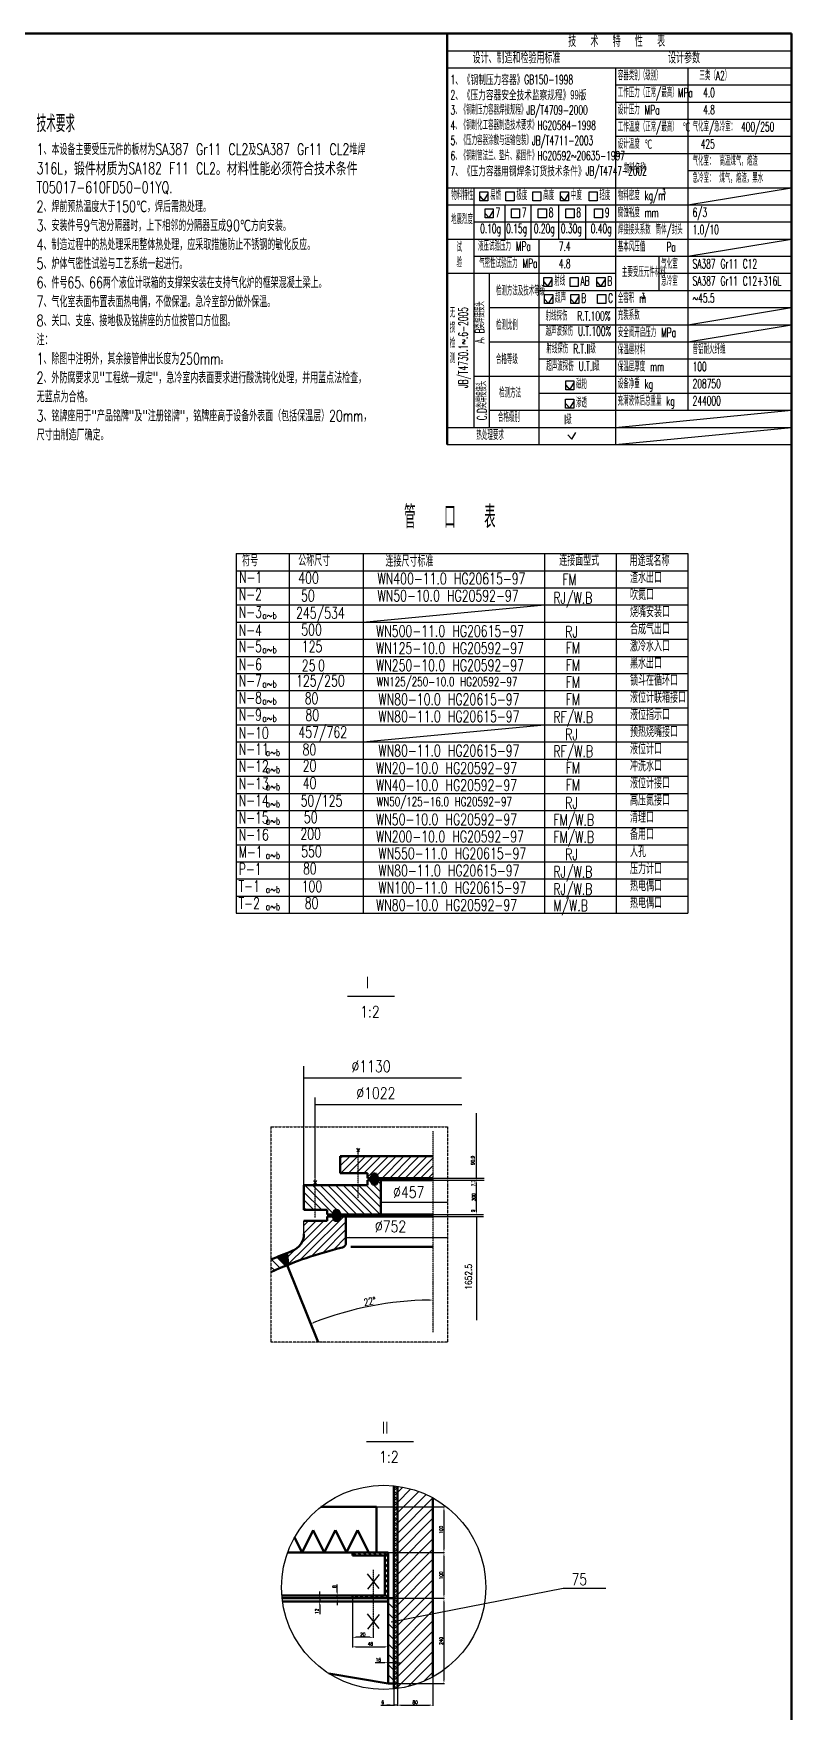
# Model space of a CAD drawing. Header units: millimetres. Extents: x -5045 to 12730, y -27160 to 3914.
# Drawn here: x 6091 to 12730, y -10783 to 3914 of the extents above; entities that cross this region are included whole.
import ezdxf

# ---------------------------------------------------------------- set-up
doc = ezdxf.new("R2010")
doc.units = ezdxf.units.MM
doc.linetypes.add('ACAD_ISO05W100', pattern=[33, 24, -3, 0, -3, 0, -3])
doc.linetypes.add('ACAD_ISO10W100', pattern=[18, 12, -3, 0, -3])
for name, color, linetype in [('中心线', 1, 'ACAD_ISO10W100'), ('点划线', 4, 'ACAD_ISO05W100'), ('细实线', 3, 'Continuous')]:
    doc.layers.add(name, color=color, linetype=linetype)
doc.layers.add('轮廓线', color=6, linetype='Continuous', lineweight=50)
doc.styles.add('100', font='txt.shx', dxfattribs={"width": 0.8, "height": 100, "bigfont": 'gbcbig.shx'})
doc.styles.add('30', font='txt.shx', dxfattribs={"width": 0.8, "height": 30, "bigfont": 'gbcbig.shx'})
doc.styles.get("Standard").update_dxf_attribs({"font": 'txt.shx', "width": 0.8, "height": 60, "bigfont": 'gbcbig.shx'})
doc.styles.add('样式 100', font='txt.shx', dxfattribs={"width": 0.7, "height": 100, "bigfont": 'gbcbig.shx'})
doc.styles.add('样式 60', font='txt.shx', dxfattribs={"width": 0.8, "height": 60, "bigfont": 'gbcbig.shx'})
doc.styles.add('样式 80', font='txt.shx', dxfattribs={"width": 0.6, "height": 80, "bigfont": 'gbcbig.shx'})
doc.dimstyles.new('ISO-25', dxfattribs={"dimtxt": 2.5, "dimasz": 30, "dimexe": 5, "dimexo": 2, "dimgap": 10, "dimtad": 1, "dimdsep": 46, "dimtxsty": 'Standard', "dimcen": 2.5, "dimadec": 0, "dimazin": 0, "dimtfac": 1, "dimtmove": 0, "dimatfit": 3, "dimfxl": 0, "dimarcsym": 0})
doc.dimstyles.new('副本 (2)ISO-25', dxfattribs={"dimtxt": 2.5, "dimasz": 30, "dimexe": 5, "dimexo": 2, "dimgap": 10, "dimtad": 1, "dimdsep": 46, "dimtxsty": '30', "dimcen": 2.5, "dimadec": 0, "dimazin": 0, "dimtfac": 1, "dimtmove": 0, "dimatfit": 3, "dimfxl": 0, "dimarcsym": 0})
pattern_1 = [(45, (9589.6553, -6129.218), (-4.49013, 4.49013), [])]
pattern_2 = [(45, (3688.965, -24497.61), (-33.67596, 33.67596), [])]

# ---------------------------------------------------------------- blocks, each defined once
blk = doc.blocks.new('*D97')
at = {"layer": 'Defpoints', "color": 0}
for p in [(9591, -5700), (8311, -6875), (9226, -7203), (9591, -7462), (8583, -7547)]:
    blk.add_point(p, dxfattribs=at)
at = {"layer": '细实线', "color": 0, "lineweight": -2}
blk.add_arc((9591, -10041), 2861, 90.6007, 111.3993, dxfattribs=at)
at = {"layer": '细实线', "color": 0}
for points in [[(9561, -7175), (9561, -7185), (9591, -7180)], [(8549, -7382), (8545, -7372), (8519, -7388)]]:
    blk.add_solid(points, dxfattribs=at)
at = {"layer": '细实线', "color": 0, "insert": (9037, -7191), "char_height": 60, "attachment_point": 5, "rotation": 11}
blk.add_mtext('22°', dxfattribs=at)
blk = doc.blocks.new('*D98')
at = {"layer": 'Defpoints', "color": 0}
for p in [(9972, -6129), (9972, -6129), (9972, -6429)]:
    blk.add_point(p, dxfattribs=at)
at = {"layer": '细实线', "color": 0, "lineweight": -2}
for p, q in [((9970, -6129), (9967, -6129)), ((9972, -6399), (9972, -6159)), ((9974, -6429), (9977, -6429))]:
    blk.add_line(p, q, dxfattribs=at)
at = {"layer": '细实线', "color": 0}
for points in [[(9967, -6159), (9977, -6159), (9972, -6129)], [(9967, -6399), (9977, -6399), (9972, -6429)]]:
    blk.add_solid(points, dxfattribs=at)
at = {"layer": '细实线', "color": 0, "insert": (9947, -6279), "char_height": 30, "attachment_point": 5, "rotation": 90, "style": '30'}
blk.add_mtext('300', dxfattribs=at)
blk = doc.blocks.new('*D100')
at = {"layer": 'Defpoints', "color": 0}
for p in [(9094, -8992), (9094, -9392), (9686, -9392)]:
    blk.add_point(p, dxfattribs=at)
at = {"layer": '细实线', "color": 0, "lineweight": -2}
for p, q in [((9096, -8992), (9691, -8992)), ((9686, -9022), (9686, -9362)), ((9096, -9392), (9691, -9392))]:
    blk.add_line(p, q, dxfattribs=at)
at = {"layer": '细实线', "color": 0}
for points in [[(9681, -9022), (9691, -9022), (9686, -8992)], [(9681, -9362), (9691, -9362), (9686, -9392)]]:
    blk.add_solid(points, dxfattribs=at)
at = {"layer": '细实线', "color": 0, "insert": (9661, -9192), "char_height": 30, "attachment_point": 5, "rotation": 90, "style": '30'}
blk.add_mtext('100', dxfattribs=at)
blk = doc.blocks.new('*D101')
at = {"layer": 'Defpoints', "color": 0}
for p in [(9197, -10356), (9197, -10356), (9246, -10356)]:
    blk.add_point(p, dxfattribs=at)
at = {"layer": '细实线', "color": 0, "lineweight": -2}
for p, q in [((9167, -10356), (9085, -10356)), ((9197, -10354), (9197, -10351)), ((9246, -10356), (9197, -10356)), ((9246, -10354), (9246, -10351)), ((9276, -10356), (9306, -10356))]:
    blk.add_line(p, q, dxfattribs=at)
at = {"layer": '细实线', "color": 0}
for points in [[(9167, -10351), (9167, -10361), (9197, -10356)], [(9276, -10351), (9276, -10361), (9246, -10356)]]:
    blk.add_solid(points, dxfattribs=at)
at = {"layer": '细实线', "color": 0, "insert": (9111, -10331), "char_height": 30, "attachment_point": 5, "style": '30'}
blk.add_mtext('16', dxfattribs=at)
blk = doc.blocks.new('*D102')
at = {"layer": 'Defpoints', "color": 0}
for p in [(9197, -9392), (9197, -9792), (9686, -9792)]:
    blk.add_point(p, dxfattribs=at)
at = {"layer": '细实线', "color": 0, "lineweight": -2}
for p, q in [((9199, -9392), (9691, -9392)), ((9686, -9422), (9686, -9762)), ((9199, -9792), (9691, -9792))]:
    blk.add_line(p, q, dxfattribs=at)
at = {"layer": '细实线', "color": 0}
for points in [[(9681, -9422), (9691, -9422), (9686, -9392)], [(9681, -9762), (9691, -9762), (9686, -9792)]]:
    blk.add_solid(points, dxfattribs=at)
at = {"layer": '细实线', "color": 0, "insert": (9661, -9592), "char_height": 30, "attachment_point": 5, "rotation": 90, "style": '30'}
blk.add_mtext('100', dxfattribs=at)
blk = doc.blocks.new('*D103')
at = {"layer": 'Defpoints', "color": 0}
for p in [(9197, -9792), (9246, -10538), (9686, -10538)]:
    blk.add_point(p, dxfattribs=at)
at = {"layer": '细实线', "color": 0, "lineweight": -2}
for p, q in [((9199, -9792), (9691, -9792)), ((9686, -9822), (9686, -10508)), ((9248, -10538), (9691, -10538))]:
    blk.add_line(p, q, dxfattribs=at)
at = {"layer": '细实线', "color": 0}
for points in [[(9681, -9822), (9691, -9822), (9686, -9792)], [(9681, -10508), (9691, -10508), (9686, -10538)]]:
    blk.add_solid(points, dxfattribs=at)
at = {"layer": '细实线', "color": 0, "insert": (9661, -10165), "char_height": 30, "attachment_point": 5, "rotation": 90, "style": '30'}
blk.add_mtext('240', dxfattribs=at)
blk = doc.blocks.new('*D104')
at = {"layer": 'Defpoints', "color": 0}
for p in [(8885, -9792), (9197, -9792), (9197, -10217)]:
    blk.add_point(p, dxfattribs=at)
at = {"layer": '细实线', "color": 0, "lineweight": -2}
for p, q in [((8885, -9794), (8885, -10222)), ((9197, -9794), (9197, -10222)), ((8915, -10217), (9167, -10217))]:
    blk.add_line(p, q, dxfattribs=at)
at = {"layer": '细实线', "color": 0}
for points in [[(8915, -10212), (8915, -10222), (8885, -10217)], [(9167, -10212), (9167, -10222), (9197, -10217)]]:
    blk.add_solid(points, dxfattribs=at)
at = {"layer": '细实线', "color": 0, "insert": (9041, -10192), "char_height": 30, "attachment_point": 5, "style": '30'}
blk.add_mtext('48', dxfattribs=at)
blk = doc.blocks.new('*D105')
at = {"layer": 'Defpoints', "color": 0}
for p in [(8885, -10058), (8885, -10134), (9067, -10058)]:
    blk.add_point(p, dxfattribs=at)
at = {"layer": '细实线', "color": 0, "lineweight": -2}
for p, q in [((8885, -10060), (8885, -10139)), ((9037, -10134), (8915, -10134)), ((9067, -10060), (9067, -10139))]:
    blk.add_line(p, q, dxfattribs=at)
at = {"layer": '细实线', "color": 0}
for points in [[(8915, -10129), (8915, -10139), (8885, -10134)], [(9037, -10129), (9037, -10139), (9067, -10134)]]:
    blk.add_solid(points, dxfattribs=at)
at = {"layer": '细实线', "color": 0, "insert": (8976, -10109), "char_height": 30, "attachment_point": 5, "style": '30'}
blk.add_mtext('20', dxfattribs=at)
blk = doc.blocks.new('*D106')
at = {"layer": 'Defpoints', "color": 0}
for p in [(8734, -9768), (8734, -9792), (8751, -9768)]:
    blk.add_point(p, dxfattribs=at)
at = {"layer": '细实线', "color": 0, "lineweight": -2}
for p, q in [((8751, -9738), (8751, -9672)), ((8736, -9768), (8756, -9768)), ((8736, -9792), (8756, -9792)), ((8751, -9792), (8751, -9768)), ((8751, -9822), (8751, -9852))]:
    blk.add_line(p, q, dxfattribs=at)
at = {"layer": '细实线', "color": 0}
for points in [[(8746, -9738), (8756, -9738), (8751, -9768)], [(8746, -9822), (8756, -9822), (8751, -9792)]]:
    blk.add_solid(points, dxfattribs=at)
at = {"layer": '细实线', "color": 0, "insert": (8726, -9690), "char_height": 30, "attachment_point": 5, "rotation": 90, "style": '30'}
blk.add_mtext('8', dxfattribs=at)
blk = doc.blocks.new('*D107')
at = {"layer": 'Defpoints', "color": 0}
for p in [(8598, -9792), (8598, -9820), (8598, -9820)]:
    blk.add_point(p, dxfattribs=at)
at = {"layer": '细实线', "color": 0, "lineweight": -2}
for p, q in [((8596, -9792), (8593, -9792)), ((8596, -9820), (8593, -9820)), ((8598, -9762), (8598, -9732)), ((8598, -9792), (8598, -9820)), ((8598, -9850), (8598, -9932))]:
    blk.add_line(p, q, dxfattribs=at)
at = {"layer": '细实线', "color": 0}
for points in [[(8593, -9762), (8603, -9762), (8598, -9792)], [(8593, -9850), (8603, -9850), (8598, -9820)]]:
    blk.add_solid(points, dxfattribs=at)
at = {"layer": '细实线', "color": 0, "insert": (8573, -9906), "char_height": 30, "attachment_point": 5, "rotation": 90, "style": '30'}
blk.add_mtext('12', dxfattribs=at)
blk = doc.blocks.new('*D108')
at = {"layer": 'Defpoints', "color": 0}
for p in [(9278, -10423), (9590, -10423), (9590, -10728)]:
    blk.add_point(p, dxfattribs=at)
at = {"layer": '细实线', "color": 0, "lineweight": -2}
for p, q in [((9278, -10425), (9278, -10733)), ((9590, -10425), (9590, -10733)), ((9308, -10728), (9560, -10728))]:
    blk.add_line(p, q, dxfattribs=at)
at = {"layer": '细实线', "color": 0}
for points in [[(9308, -10723), (9308, -10733), (9278, -10728)], [(9560, -10723), (9560, -10733), (9590, -10728)]]:
    blk.add_solid(points, dxfattribs=at)
at = {"layer": '细实线', "color": 0, "insert": (9434, -10703), "char_height": 30, "attachment_point": 5, "style": '30'}
blk.add_mtext('80', dxfattribs=at)
blk = doc.blocks.new('*D109')
at = {"layer": 'Defpoints', "color": 0}
for p in [(9278, -10423), (9246, -10587), (9246, -10728)]:
    blk.add_point(p, dxfattribs=at)
at = {"layer": '细实线', "color": 0, "lineweight": -2}
for p, q in [((9278, -10425), (9278, -10733)), ((9132, -10728), (9246, -10728)), ((9216, -10728), (9186, -10728)), ((9246, -10589), (9246, -10733)), ((9278, -10728), (9246, -10728)), ((9278, -10728), (9246, -10728)), ((9308, -10728), (9338, -10728))]:
    blk.add_line(p, q, dxfattribs=at)
at = {"layer": '细实线', "color": 0}
for points in [[(9216, -10723), (9216, -10733), (9246, -10728)], [(9308, -10723), (9308, -10733), (9278, -10728)]]:
    blk.add_solid(points, dxfattribs=at)
at = {"layer": '细实线', "color": 0, "insert": (9150, -10703), "char_height": 30, "attachment_point": 5, "style": '30'}
blk.add_mtext('6', dxfattribs=at)

msp = doc.modelspace()

# ---------------------------------------------------------------- hatches: boundary and pattern name
at = {"layer": '细实线'}
h = msp.add_hatch(dxfattribs=at)
h.set_pattern_fill('ANSI31', scale=15, style=0)
h.set_pattern_definition(pattern_2)
h.paths.add_polyline_path([(9590.793, -6111.218), (9590.793, -5919.291), (9589.655, -5919.291), (8935.655, -5919.291), (8935.655, -6069.291), (9016.596, -6069.291), (9016.596, -6111.218), (9043.356, -6111.218), (9060.528, -6073.083), (9077.239, -6073.083), (9093.95, -6073.083), (9111.123, -6111.218)])
h.paths.add_polyline_path([(8935.655, -5919.291), (8777.993, -5919.291), (8777.993, -6069.291), (8935.655, -6069.291)])
h = msp.add_hatch(dxfattribs=at)
h.set_pattern_fill('ANSI31', scale=15, angle=90, style=0)
h.set_pattern_definition([(135, (3688.965, -24497.61), (-33.67596, -33.67596), [])])
h.paths.add_polyline_path([(8779.273, -6429.218), (9132.655, -6429.218), (9132.655, -6129.218), (9111.123, -6129.218), (9093.95, -6167.353), (9077.239, -6167.353), (9060.528, -6167.353), (9043.356, -6129.218), (9016.596, -6129.218), (9016.596, -6174.337), (8559.227, -6174.337), (8559.227, -6389.372), (8663.877, -6389.372), (8663.877, -6429.218), (8711.507, -6429.218), (8728.679, -6391.083), (8745.39, -6391.083), (8762.101, -6391.083)])
h.paths.add_polyline_path([(8559.227, -6174.337), (8459.655, -6174.337), (8459.655, -6389.372), (8559.227, -6389.372)])
h.paths.add_polyline_path([(8301.76, -6878.618), (8236.308, -6797.447, 0.005060826), (8170.986, -6825.505), (8170.986, -6935.135, -0.010439566)])
h = msp.add_hatch(dxfattribs=at)
h.set_pattern_fill('ANSI31', scale=2, style=0)
h.set_pattern_definition(pattern_1)
h.paths.add_polyline_path([(9093.95, -6073.083), (9077.239, -6073.083), (9077.239, -6111.218), (9111.123, -6111.218)])
h.paths.add_polyline_path([(9077.239, -6073.083), (9060.528, -6073.083), (9043.356, -6111.218), (9077.239, -6111.218)])
h.paths.add_polyline_path([(9077.239, -6111.218), (9043.356, -6111.218), (9043.356, -6129.218), (9077.239, -6129.218)])
h.paths.add_polyline_path([(9111.123, -6111.218), (9077.239, -6111.218), (9077.239, -6129.218), (9111.123, -6129.218)])
h.paths.add_polyline_path([(9111.123, -6129.218), (9077.239, -6129.218), (9077.239, -6167.353), (9093.95, -6167.353)])
h.paths.add_polyline_path([(9077.239, -6129.218), (9043.356, -6129.218), (9060.528, -6167.353), (9077.239, -6167.353)])
h = msp.add_hatch(dxfattribs=at)
h.set_pattern_fill('ANSI31', scale=15, style=0)
h.set_pattern_definition(pattern_2)
h.paths.add_polyline_path([(8827.655, -6447.218), (8779.273, -6447.218), (8762.101, -6485.353), (8745.39, -6485.353), (8728.679, -6485.353), (8711.507, -6447.218), (8663.877, -6447.218), (8663.877, -6486.056), (8459.655, -6486.056), (8459.655, -6533.859), (8796.949, -6719.58, 0.347091273), (8827.655, -6680.674)])
h.paths.add_polyline_path([(8459.655, -6533.859), (8459.655, -6600.27), (8671.627, -6752.04, -0.009486303), (8796.949, -6719.58)])
h.paths.add_polyline_path([(8459.655, -6600.27, -0.108391446), (8444.964, -6667.243), (8518.834, -6798.606, -0.011705228), (8671.627, -6752.04)])
h = msp.add_hatch(dxfattribs=at)
h.set_pattern_fill('ANSI31', scale=2, style=0)
h.set_pattern_definition(pattern_1)
h.paths.add_polyline_path([(8745.39, -6391.083), (8728.679, -6391.083), (8711.507, -6429.218), (8745.39, -6429.218)])
h.paths.add_polyline_path([(8762.101, -6391.083), (8745.39, -6391.083), (8745.39, -6429.218), (8779.273, -6429.218)])
h.paths.add_polyline_path([(8779.273, -6429.218), (8745.39, -6429.218), (8745.39, -6447.218), (8779.273, -6447.218)])
h.paths.add_polyline_path([(8779.273, -6447.218), (8745.39, -6447.218), (8745.39, -6485.353), (8762.101, -6485.353)])
h.paths.add_polyline_path([(8745.39, -6447.218), (8711.507, -6447.218), (8728.679, -6485.353), (8745.39, -6485.353)])
h.paths.add_polyline_path([(8745.39, -6429.218), (8711.507, -6429.218), (8711.507, -6447.218), (8745.39, -6447.218)])
h = msp.add_hatch(dxfattribs=at)
h.set_pattern_fill('ANSI31', scale=15, style=0)
h.set_pattern_definition(pattern_2)
h.paths.add_polyline_path([(8397.985, -6726.49, -0.075859558), (8355.864, -6750.072), (8387.884, -6844.867, -0.003526307), (8433.045, -6828.234)])
h.paths.add_polyline_path([(8355.864, -6750.072, 0.001871381), (8331.286, -6759.4), (8349.906, -6859.419, -0.002980007), (8387.884, -6844.867)])
h.paths.add_polyline_path([(8444.964, -6667.243, -0.119841711), (8397.985, -6726.49), (8433.045, -6828.234, -0.006650442), (8518.834, -6798.606)])
h.paths.add_polyline_path([(8331.286, -6759.4, 0.001371924), (8313.312, -6766.354), (8321.228, -6870.753, -0.002259413), (8349.906, -6859.419)])
msp.add_hatch(color=7, dxfattribs=at).paths.add_polyline_path([(8301.76, -6878.618, -0.001538463), (8321.228, -6870.753), (8313.312, -6766.354, 0.005911681), (8236.308, -6797.447)])
h = msp.add_hatch(dxfattribs=at)
h.set_pattern_fill('ANSI37', scale=10, style=0)
h.set_pattern_definition([(45, (3679.06, -22186.364), (-22.45064, 22.45064), []), (135, (3679.06, -22186.364), (-22.45064, -22.45064), [])])
h.paths.add_polyline_path([(9278.281, -8810.28, 0.009109619), (9245.913, -8806.499), (9245.913, -10586.679, 0.009109619), (9278.281, -10582.898)])
h = msp.add_hatch(dxfattribs=at)
h.set_pattern_fill('ANSI31', scale=20, style=0)
h.set_pattern_definition([(45, (3679.06, -22186.364), (-44.90128, 44.90128), [])])
h.paths.add_polyline_path([(9589.913, -8913.218, 0.092522238), (9278.281, -8810.28), (9278.281, -10582.898, 0.092522238), (9589.913, -10479.96)])
h = msp.add_hatch(dxfattribs=at)
h.set_pattern_fill('ANSI31', scale=20, angle=90, style=0)
h.set_pattern_definition([(135, (3679.06, -22186.364), (-44.90128, -44.90128), [])])
h.paths.add_polyline_path([(9245.913, -10537.53), (9245.913, -9792.114), (9196.653, -9792.114), (9196.653, -10537.53)])
at = {"layer": '轮廓线'}
h = msp.add_hatch(dxfattribs=at)
h.set_pattern_fill('ANSI31', scale=10, angle=90, style=0)
h.set_pattern_definition([(135, (3679.06, -22186.364), (-22.45064, -22.45064), [])])
h.paths.add_polyline_path([(9196.653, -9392.114), (8884.833, -9392.114), (8884.833, -9416.114), (9168.47, -9416.114), (9168.47, -9768.114), (9066.948, -9768.114), (9066.948, -9792.114), (9196.653, -9792.114)])
h.paths.add_polyline_path([(9066.948, -9768.114), (8884.833, -9768.114), (8884.833, -9792.114), (9066.948, -9792.114)], flags=17)

# ---------------------------------------------------------------- linework, layer by layer
at = {"layer": '中心线', "color": 7}
for p, q in [((9590.793, -7461.781), (9590.793, -5699.63)), ((8935.655, -6284.065), (8935.655, -5852.394)), ((8559.227, -6456.525), (8559.227, -6112.121)), ((9077.239, -6175.598), (9077.239, -6063.182)), ((8745.39, -6493.598), (8745.39, -6381.182)), ((9066.948, -9543.675), (9066.948, -10057.507))]:
    msp.add_line(p, q, dxfattribs=at)
at = {"layer": '点划线', "color": 7}
for p, q in [((8170.986, -5661.527), (9716.127, -5661.527)), ((8170.986, -5661.527), (8170.986, -7547.357)), ((9716.127, -5661.527), (9716.127, -7547.357)), ((9716.127, -7547.357), (8170.986, -7547.357))]:
    msp.add_line(p, q, dxfattribs=at)
at = {"layer": '细实线', "color": 7}
for p, q in [((12730.023, 3913.693), (12730.023, 313.693)), ((9713.958, 3763.693), (12730.023, 3763.693)), ((9713.958, 3613.693), (12730.023, 3613.693)), ((11188.728, 3613.693), (11188.728, 313.693)), ((11823.459, 3613.693), (11823.459, 613.693)), ((11188.728, 3463.693), (12730.023, 3463.693)), ((11188.728, 3313.693), (12730.023, 3313.693)), ((11188.728, 3163.693), (12730.023, 3163.693)), ((11188.728, 3013.693), (12730.023, 3013.693)), ((11188.728, 2863.693), (12730.023, 2863.693)), ((11823.459, 2713.693), (12730.023, 2713.693)), ((9713.958, 2563.693), (12730.023, 2563.693)), ((9948.665, 2563.693), (9948.665, 463.693)), ((10035.233, 2449.229), (10070.792, 2506.541)), ((10742.283, 2449.229), (10777.842, 2506.541)), ((11823.459, 2413.693), (12730.023, 2563.693)), ((9713.958, 2413.693), (12730.023, 2413.693)), ((9999.674, 2488.404), (10035.233, 2449.229)), ((10083.099, 2299.229), (10118.658, 2356.541)), ((10219.964, 2413.693), (10219.964, 2113.693)), ((10447.908, 2413.693), (10447.908, 2113.693)), ((10690.406, 2413.693), (10690.406, 2113.693)), ((10706.724, 2488.404), (10742.283, 2449.229)), ((10927.083, 2413.693), (10927.083, 2113.693)), ((9948.665, 2263.693), (12730.023, 2263.693)), ((10047.54, 2338.404), (10083.099, 2299.229)), ((9713.958, 2113.693), (12730.023, 2113.693)), ((10518.016, 2113.693), (10518.016, 313.693)), ((11823.459, 1963.693), (12730.023, 2113.693)), ((9948.665, 1963.693), (12730.023, 1963.693)), ((11569.027, 1963.693), (11569.027, 1663.693)), ((9713.958, 1813.693), (11188.728, 1813.693)), ((10082.417, 1813.693), (10082.417, 463.693)), ((11569.027, 1813.693), (12730.023, 1813.693)), ((10518.016, 1663.693), (12730.023, 1663.693)), ((10561.146, 1738.404), (10596.705, 1699.229)), ((10596.705, 1699.229), (10632.264, 1756.541)), ((11026.151, 1738.404), (11061.71, 1699.229)), ((11061.71, 1699.229), (11097.269, 1756.541)), ((10082.417, 1513.693), (12730.023, 1513.693)), ((10567.603, 1588.404), (10603.163, 1549.229)), ((10603.163, 1549.229), (10638.722, 1606.541)), ((10797.371, 1588.404), (10832.93, 1549.229)), ((10832.93, 1549.229), (10868.489, 1606.541)), ((11823.459, 1363.693), (12730.023, 1513.693)), ((10518.016, 1363.693), (12730.023, 1363.693)), ((11823.459, 1213.693), (12730.023, 1363.693)), ((10082.417, 1213.693), (12730.023, 1213.693)), ((10518.016, 1063.693), (12730.023, 1063.693)), ((9948.665, 913.693), (12730.023, 913.693)), ((10518.016, 763.693), (12730.023, 763.693)), ((10752.835, 832.999), (10788.394, 793.823)), ((10788.394, 793.823), (10823.954, 851.136)), ((10082.417, 613.693), (12730.023, 613.693)), ((10752.835, 671.083), (10788.394, 631.908)), ((10788.394, 631.908), (10823.954, 689.22)), ((11188.728, 463.693), (12730.023, 613.693)), ((9713.958, 463.693), (12730.023, 463.693)), ((11188.728, 313.693), (12730.023, 463.693)), ((9713.958, 313.693), (12730.023, 313.693)), ((10771.603, 400.211), (10807.163, 361.036)), ((10807.163, 361.036), (10842.722, 418.349)), ((7866.504, -641.395), (11823.529, -641.395)), ((7866.504, -641.395), (7866.504, -3791.395)), ((8330.968, -641.395), (8330.968, -3791.395)), ((8978.997, -641.395), (8978.997, -3791.395)), ((10565.581, -641.395), (10565.581, -3791.395)), ((11194.555, -641.395), (11194.555, -3791.395)), ((11823.529, -641.395), (11823.529, -3791.395)), ((7866.504, -791.395), (11823.529, -791.395)), ((7866.504, -941.395), (11823.529, -941.395)), ((7866.504, -1091.395), (11823.529, -1091.395)), ((8978.997, -1241.395), (10565.581, -1091.395)), ((7866.504, -1241.395), (11823.529, -1241.395)), ((7866.504, -1391.395), (11823.529, -1391.395)), ((7866.504, -1541.395), (11823.529, -1541.395)), ((7866.504, -1691.395), (11823.529, -1691.395)), ((7866.504, -1841.395), (11823.529, -1841.395)), ((7866.504, -1991.395), (11823.529, -1991.395)), ((7866.504, -2141.395), (11823.529, -2141.395)), ((8978.997, -2291.395), (10565.581, -2141.395)), ((7866.504, -2291.395), (11823.529, -2291.395)), ((7866.504, -2441.395), (11823.529, -2441.395)), ((7866.504, -2591.395), (11823.529, -2591.395)), ((7866.504, -2741.395), (11823.529, -2741.395)), ((7866.504, -2891.395), (11823.529, -2891.395)), ((7866.504, -3041.395), (11823.529, -3041.395)), ((7866.504, -3191.395), (11823.529, -3191.395)), ((7866.504, -3341.395), (11823.529, -3341.395)), ((7866.504, -3491.395), (11823.529, -3491.395)), ((7866.504, -3641.395), (11823.529, -3641.395)), ((7866.504, -3791.395), (11823.529, -3791.395)), ((8841.124, -4518.411), (9252.958, -4518.411)), ((8459.655, -6174.337), (8459.655, -5129.823)), ((8559.227, -6112.121), (8559.227, -5406.836)), ((8947.667, -5882.239), (8922.48, -5850.581)), ((8947.667, -5852.044), (8922.48, -5883.702)), ((8571.239, -6164.209), (8546.052, -6132.551)), ((8571.239, -6134.014), (8546.052, -6165.672)), ((9589.655, -6111.218), (10039.591, -6111.218)), ((9590.793, -6129.218), (10037.938, -6129.218)), ((9590.793, -6429.218), (10032.979, -6429.218)), ((9590.793, -6447.218), (10031.326, -6447.218)), ((8459.655, -6600.27), (8459.655, -6486.056)), ((9007.131, -8417.573), (9418.964, -8417.573)), ((9117.322, -9705.588), (9016.573, -9578.956)), ((9117.322, -9584.806), (9016.573, -9711.438)), ((9223.314, -9999.464), (10731.292, -9702.435)), ((10731.292, -9702.435), (11104.781, -9702.435)), ((9117.322, -10056.111), (9016.573, -9929.479)), ((9117.322, -9935.329), (9016.573, -10061.961))]:
    msp.add_line(p, q, dxfattribs=at)
for points in [[(9999.674, 2527.579), (10070.792, 2527.579), (10070.792, 2449.229), (9999.674, 2449.229)], [(10229.441, 2527.579), (10300.56, 2527.579), (10300.56, 2449.229), (10229.441, 2449.229)], [(10464.679, 2527.579), (10535.798, 2527.579), (10535.798, 2449.229), (10464.679, 2449.229)], [(10706.724, 2527.579), (10777.842, 2527.579), (10777.842, 2449.229), (10706.724, 2449.229)], [(10956.897, 2527.579), (11028.015, 2527.579), (11028.015, 2449.229), (10956.897, 2449.229)], [(10047.54, 2377.579), (10118.658, 2377.579), (10118.658, 2299.229), (10047.54, 2299.229)], [(10277.307, 2377.579), (10348.425, 2377.579), (10348.425, 2299.229), (10277.307, 2299.229)], [(10512.545, 2377.579), (10583.663, 2377.579), (10583.663, 2299.229), (10512.545, 2299.229)], [(10754.59, 2377.579), (10825.708, 2377.579), (10825.708, 2299.229), (10754.59, 2299.229)], [(11004.762, 2377.579), (11075.881, 2377.579), (11075.881, 2299.229), (11004.762, 2299.229)], [(10561.146, 1777.579), (10632.264, 1777.579), (10632.264, 1699.229), (10561.146, 1699.229)], [(10790.913, 1777.579), (10862.031, 1777.579), (10862.031, 1699.229), (10790.913, 1699.229)], [(11026.151, 1777.579), (11097.269, 1777.579), (11097.269, 1699.229), (11026.151, 1699.229)], [(10567.603, 1627.579), (10638.722, 1627.579), (10638.722, 1549.229), (10567.603, 1549.229)], [(10797.371, 1627.579), (10868.489, 1627.579), (10868.489, 1549.229), (10797.371, 1549.229)], [(11032.609, 1627.579), (11103.727, 1627.579), (11103.727, 1549.229), (11032.609, 1549.229)], [(10752.835, 872.174), (10823.954, 872.174), (10823.954, 793.823), (10752.835, 793.823)], [(10751.763, 710.258), (10822.881, 710.258), (10822.881, 631.908), (10751.763, 631.908)]]:
    msp.add_lwpolyline(points, close=True, dxfattribs=at)
msp.add_circle((9158.334, -9696.589), 894.388, dxfattribs=at)
at = {"layer": '轮廓线', "color": 7}
for p, q in [((12730.023, 3913.693), (-5045.153, 3913.693)), ((9713.958, 3913.693), (9713.958, 313.693)), ((12730.023, 3913.693), (12730.023, -27159.717)), ((8777.993, -6069.291), (8777.993, -5919.291)), ((8777.993, -5919.291), (9589.655, -5919.291)), ((9590.793, -5919.291), (9589.655, -5919.291)), ((9016.596, -6069.291), (8777.993, -6069.291)), ((9016.596, -6069.291), (9016.596, -6111.218)), ((9043.356, -6111.218), (9016.596, -6111.218)), ((9043.356, -6129.218), (9016.596, -6129.218)), ((9016.596, -6129.218), (9016.596, -6174.337)), ((9060.528, -6073.083), (9043.356, -6111.218)), ((9043.356, -6111.218), (9043.356, -6129.218)), ((9060.528, -6167.353), (9043.356, -6129.218)), ((9077.239, -6073.083), (9060.528, -6073.083)), ((9077.239, -6167.353), (9060.528, -6167.353)), ((9077.239, -6073.083), (9093.95, -6073.083)), ((9077.239, -6167.353), (9093.95, -6167.353)), ((9093.95, -6073.083), (9111.123, -6111.218)), ((9093.95, -6167.353), (9111.123, -6129.218)), ((9111.123, -6111.218), (9111.123, -6129.218)), ((9589.655, -6111.218), (9111.123, -6111.218)), ((9589.655, -6129.218), (9111.123, -6129.218)), ((9132.655, -6129.218), (9132.655, -6429.218)), ((9589.655, -6111.218), (9590.793, -6111.218)), ((9589.655, -6129.218), (9590.793, -6129.218)), ((8459.655, -6389.372), (8459.655, -6174.337)), ((9016.596, -6174.337), (8459.655, -6174.337)), ((8663.877, -6389.372), (8459.655, -6389.372)), ((8663.877, -6389.372), (8663.877, -6429.218)), ((8711.507, -6429.218), (8663.877, -6429.218)), ((8663.877, -6447.218), (8663.877, -6486.056)), ((8663.877, -6447.218), (8711.507, -6447.218)), ((8728.679, -6391.083), (8711.507, -6429.218)), ((8711.507, -6429.218), (8711.507, -6447.218)), ((8728.679, -6485.353), (8711.507, -6447.218)), ((8745.39, -6391.083), (8728.679, -6391.083)), ((8745.39, -6391.083), (8762.101, -6391.083)), ((8762.101, -6391.083), (8779.273, -6429.218)), ((8762.101, -6485.353), (8779.273, -6447.218)), ((9590.793, -6429.218), (8779.273, -6429.218)), ((8779.273, -6429.218), (8779.273, -6447.218)), ((8779.273, -6447.218), (9590.793, -6447.218)), ((8827.655, -6447.218), (8827.655, -6680.674)), ((8663.877, -6486.056), (8459.655, -6486.056)), ((8745.39, -6485.353), (8728.679, -6485.353)), ((8745.39, -6485.353), (8762.101, -6485.353)), ((8871.121, -6712.395), (9590.793, -6712.395)), ((8236.308, -6797.447), (8301.76, -6878.618)), ((8583.282, -7547.357), (8311.498, -6874.667)), ((8313.312, -6766.354), (8321.248, -6871.016)), ((9245.913, -10586.679), (9245.913, -8806.499)), ((9278.281, -8810.28), (9278.281, -10582.898)), ((9589.913, -8913.218), (9589.913, -10479.96)), ((8607.295, -8992.114), (9094.331, -8992.114)), ((9094.331, -8992.114), (9094.331, -9392.114)), ((8443.698, -9392.114), (8540.98, -9196.329)), ((8638.263, -9392.114), (8540.98, -9196.329)), ((8638.263, -9392.114), (8735.545, -9196.329)), ((8832.827, -9392.114), (8735.545, -9196.329)), ((8832.827, -9392.114), (8930.11, -9196.329)), ((9027.392, -9392.114), (8930.11, -9196.329)), ((9196.653, -9392.114), (8317.367, -9392.114)), ((8443.698, -9392.114), (8377.908, -9259.708)), ((8884.833, -9392.114), (8884.833, -9416.114)), ((9196.653, -9392.114), (9196.653, -10537.53)), ((8884.833, -9416.114), (9168.47, -9416.114)), ((9168.47, -9416.114), (9168.47, -9768.114)), ((9168.47, -9768.114), (8266.81, -9768.114)), ((9245.913, -9792.114), (8269.062, -9792.114)), ((9196.653, -9820.256), (8272.537, -9820.256)), ((8884.833, -9768.114), (8884.833, -9792.114)), ((9196.653, -10537.53), (8677.702, -10450.859)), ((9196.653, -10537.53), (9245.913, -10537.53))]:
    msp.add_line(p, q, dxfattribs=at)
for centre, radius, start, end in [((8299.655, -6600.27), 160, 290.5672895, 0), ((9589.655, -10038.218), 3412, 103.4342336, 114.5689591), ((9589.655, -10038.218), 3512, 110.5672895, 113.8252871), ((8787.655, -6680.674), 40, 283.4342336, 0)]:
    msp.add_arc(centre, radius, start, end, dxfattribs=at)

# ---------------------------------------------------------------- texts
at = {"layer": '细实线', "color": 7}
for s, height, style, width, p in [('技  术  特  性  表', 100, '样式 100', 0.7, (10774.429, 3797.291)), ('设计、制造和检验用标准', 100, '样式 100', 0.7, (9936.648, 3652.003)), ('设计参数', 100, '样式 100', 0.7, (11649.377, 3652.003)), ('容器类别（级别）', 80, '样式 80', 0.6, (11209.188, 3505.182)), ('三类（A2）', 80, '样式 80', 0.6, (11924.182, 3504.504)), ('工作压力（正常/最高）MPa', 80, '样式 80', 0.6, (11209.188, 3355.182)), ('4.0', 80, '样式 80', 0.6, (11956.454, 3357.092)), ('设计压力 MPa', 80, '样式 80', 0.6, (11209.188, 3205.182)), ('4.8', 80, '样式 80', 0.6, (11956.454, 3207.092)), ('工作温度（正常/最高） ℃', 80, '样式 80', 0.6, (11209.188, 3055.182)), ('气化室/急冷室： 400/250', 80, '样式 80', 0.6, (11864.248, 3057.092)), ('设计温度 ℃', 80, '样式 80', 0.6, (11209.188, 2905.182)), ('425', 80, '样式 80', 0.6, (11934.882, 2907.092)), ('气化室： 高温煤气，熔渣', 80, '样式 80', 0.6, (11864.248, 2757.092)), ('物料名称', 80, '样式 80', 0.6, (11261.773, 2690.918)), ('急冷室： 煤气，熔渣，黑水', 80, '样式 80', 0.6, (11864.248, 2607.092)), ('物料特性', 80, '样式 80', 0.6, (9750.823, 2456.723)), ('易燃', 80, '样式 80', 0.6, (10090.852, 2456.517)), ('极度', 80, '样式 80', 0.6, (10320.619, 2456.517)), ('高度', 80, '样式 80', 0.6, (10555.857, 2456.517)), ('中度', 80, '样式 80', 0.6, (10797.901, 2456.517)), ('轻度', 80, '样式 80', 0.6, (11048.074, 2456.517)), ('物料密度 kg/m', 80, '样式 80', 0.6, (11209.188, 2455.182)), ('3', 51.2, '样式 80', 0.6, (11595.483, 2500.123)), ('7', 80, '样式 80', 0.6, (10138.717, 2306.517)), ('7', 80, '样式 80', 0.6, (10368.484, 2306.517)), ('8', 80, '样式 80', 0.6, (10603.722, 2306.517)), ('8', 80, '样式 80', 0.6, (10845.767, 2306.517)), ('9', 80, '样式 80', 0.6, (11095.94, 2306.517)), ('腐蚀裕度 mm', 80, '样式 80', 0.6, (11209.188, 2305.182)), ('6/3', 80, '样式 80', 0.6, (11864.248, 2307.092)), ('地震烈度', 80, '样式 80', 0.6, (9747.527, 2245.534)), ('0.10g', 80, '样式 80', 0.6, (10003.094, 2166.019)), ('0.15g', 80, '样式 80', 0.6, (10231.038, 2166.019)), ('0.20g', 80, '样式 80', 0.6, (10473.537, 2166.019)), ('0.30g', 80, '样式 80', 0.6, (10710.213, 2166.019)), ('0.40g', 80, '样式 80', 0.6, (10971.858, 2166.019)), ('焊接接头系数 筒体/封头', 80, '样式 80', 0.6, (11209.188, 2155.182)), ('1.0/10', 80, '样式 80', 0.6, (11864.248, 2157.092)), ('液压试验压力 MPa', 80, '样式 80', 0.6, (9984.981, 2010.889)), ('7.4', 80, '样式 80', 0.6, (10692.311, 2009.566)), ('基本风压值    Pa', 80, '样式 80', 0.6, (11209.188, 2005.182)), ('气密性试验压力 MPa', 80, '样式 80', 0.6, (9995.331, 1860.931)), ('4.8', 80, '样式 80', 0.6, (10692.311, 1858.831)), ('气化室', 80, '样式 80', 0.6, (11589.487, 1855.182)), ('SA387 Gr11 C12', 80, '样式 80', 0.6, (11864.248, 1857.092)), ('射线', 80, '样式 80', 0.6, (10652.323, 1706.517)), ('AB', 80, '样式 80', 0.6, (10882.091, 1706.517)), ('B', 80, '样式 80', 0.6, (11117.328, 1706.517)), ('急冷室', 80, '样式 80', 0.6, (11589.487, 1705.182)), ('SA387 Gr11 C12+316L', 80, '样式 80', 0.6, (11864.248, 1707.092)), ('检测方法及技术等级', 80, '样式 80', 0.6, (10141.292, 1619.272)), ('超声', 80, '样式 80', 0.6, (10658.781, 1556.517)), ('B', 80, '样式 80', 0.6, (10888.548, 1556.517)), ('C', 80, '样式 80', 0.6, (11123.786, 1556.517)), ('全容积 m', 80, '样式 80', 0.6, (11209.188, 1555.182)), ('3', 51.2, '样式 80', 0.6, (11414.078, 1589.218)), ('~45.5', 80, '样式 80', 0.6, (11864.248, 1557.092)), ('射线探伤  R.T.100%', 80, '样式 80', 0.6, (10576.315, 1400.3)), ('充装系数', 80, '样式 80', 0.6, (11209.188, 1405.182)), ('检测比例', 80, '样式 80', 0.6, (10141.292, 1319.272)), ('超声波探伤 U.T.100%', 80, '样式 80', 0.6, (10576.315, 1266.967)), ('安全阀开启压力 MPa', 80, '样式 80', 0.6, (11209.188, 1255.182)), ('射线探伤 R.T.II级', 80, '样式 80', 0.6, (10582.857, 1112.694)), ('保温层材料', 80, '样式 80', 0.6, (11209.188, 1105.182)), ('普铝耐火纤维', 80, '样式 80', 0.6, (11864.248, 1107.092)), ('合格等级', 80, '样式 80', 0.6, (10141.292, 1019.272)), ('超声波探伤 U.T.I级', 80, '样式 80', 0.6, (10582.857, 959.978)), ('保温层厚度 mm', 80, '样式 80', 0.6, (11209.188, 955.182)), ('100', 80, '样式 80', 0.6, (11864.248, 957.092)), ('磁粉', 80, '样式 80', 0.6, (10844.013, 801.112)), ('设备净重 kg', 80, '样式 80', 0.6, (11209.188, 805.182)), ('208750', 80, '样式 80', 0.6, (11864.248, 807.092)), ('检测方法', 80, '样式 80', 0.6, (10169.605, 725.372)), ('充满液体后总重量 kg', 80, '样式 80', 0.6, (11207.431, 655.182)), ('244000', 80, '样式 80', 0.6, (11864.248, 657.092)), ('合格级别', 80, '样式 80', 0.6, (10159.324, 512.206)), ('渗透', 80, '样式 80', 0.6, (10842.94, 639.196)), ('热处理要求', 80, '样式 80', 0.6, (9970.743, 355.138)), ('I级', 80, '样式 80', 0.6, (10740.394, 492.828)), ('管  口  表', 200, '样式 100', 0.7, (9336.974, -420.687)), ('符号', 100, '样式 100', 0.7, (7918.283, -751.945)), ('连接尺寸标准', 100, '样式 100', 0.7, (9174.221, -756.04)), ('连接面型式', 100, '样式 100', 0.7, (10696.122, -748.616)), ('用途或名称', 100, '样式 100', 0.7, (11312.424, -751.35)), ('N-1', 100, '样式 100', 0.7, (7891.662, -898.241)), ('WN400-11.0 HG20615-97', 100, '样式 100', 0.7, (9104.536, -910.435)), ('FM', 100, '样式 100', 0.7, (10723.008, -917.844)), ('N-2', 100, '样式 100', 0.7, (7887.86, -1048.337)), ('WN50-10.0 HG20592-97', 100, '样式 100', 0.7, (9104.536, -1060.435)), ('吹氮口', 100, '样式 100', 0.7, (11316.031, -1049.133)), ('N-3', 100, '样式 100', 0.7, (7887.859, -1204.133)), ('a~b', 60, '样式 60', 0.8, (8095.118, -1213.633)), ('烧嘴安装口', 100, '样式 100', 0.7, (11316.031, -1199.133)), ('N-4', 100, '样式 100', 0.7, (7887.86, -1361.637)), ('RJ', 100, '样式 100', 0.7, (10748.382, -1376.195)), ('合成气出口', 100, '样式 100', 0.7, (11316.031, -1349.133)), ('N-5', 100, '样式 100', 0.7, (7887.859, -1504.133)), ('a~b', 60, '样式 60', 0.8, (8095.118, -1513.633)), ('FM', 100, '样式 100', 0.7, (10752.51, -1517.844)), ('激冷水入口', 100, '样式 100', 0.7, (11316.031, -1499.133)), ('N-6', 100, '样式 100', 0.7, (7887.86, -1661.637)), ('FM', 100, '样式 100', 0.7, (10752.51, -1667.844)), ('黑水出口', 100, '样式 100', 0.7, (11316.031, -1649.133)), ('N-7', 100, '样式 100', 0.7, (7887.859, -1804.133)), ('a~b', 60, '样式 60', 0.8, (8095.118, -1813.633)), ('125/250', 100, '样式 100', 0.7, (8391.062, -1805.321)), ('FM', 100, '样式 100', 0.7, (10752.51, -1817.844)), ('锁斗在循环口', 100, '样式 100', 0.7, (11316.031, -1799.133)), ('N-8', 100, '样式 100', 0.7, (7887.859, -1954.133)), ('a~b', 60, '样式 60', 0.8, (8095.118, -1963.633)), ('80', 100, '样式 100', 0.7, (8466.121, -1959.347)), ('FM', 100, '样式 100', 0.7, (10752.51, -1967.844)), ('液位计联箱接口', 100, '样式 100', 0.7, (11316.031, -1949.133)), ('N-9', 100, '样式 100', 0.7, (7887.859, -2104.133)), ('a~b', 60, '样式 60', 0.8, (8095.118, -2113.633)), ('80', 100, '样式 100', 0.7, (8472.945, -2105.937)), ('RF/W.B', 100, '样式 100', 0.7, (10644.197, -2123.775)), ('液位指示口', 100, '样式 100', 0.7, (11316.031, -2099.133)), ('N-10', 100, '样式 100', 0.7, (7887.86, -2261.637)), ('457/762', 100, '样式 100', 0.7, (8411.533, -2255.319)), ('RJ', 100, '样式 100', 0.7, (10748.382, -2276.195)), ('预热烧嘴接口', 100, '样式 100', 0.7, (11316.031, -2249.133)), ('N-11', 100, '样式 100', 0.7, (7887.859, -2404.133)), ('80', 100, '样式 100', 0.7, (8447.441, -2407.915)), ('RF/W.B', 100, '样式 100', 0.7, (10644.197, -2423.775)), ('液位计口', 100, '样式 100', 0.7, (11316.031, -2399.133)), ('N-12', 100, '样式 100', 0.7, (7887.859, -2554.133)), ('a~b', 60, '样式 60', 0.8, (8124.85, -2413.633)), ('20', 100, '样式 100', 0.7, (8449.111, -2550.351)), ('FM', 100, '样式 100', 0.7, (10752.51, -2567.844)), ('冲洗水口', 100, '样式 100', 0.7, (11316.031, -2549.133)), ('N-13', 100, '样式 100', 0.7, (7887.859, -2704.133)), ('a~b', 60, '样式 60', 0.8, (8124.85, -2563.633)), ('40', 100, '样式 100', 0.7, (8449.111, -2701.878)), ('FM', 100, '样式 100', 0.7, (10752.51, -2717.844)), ('液位计接口', 100, '样式 100', 0.7, (11316.031, -2699.133)), ('N-14', 100, '样式 100', 0.7, (7887.859, -2854.133)), ('a~b', 60, '样式 60', 0.8, (8124.85, -2713.633)), ('50/125', 100, '样式 100', 0.7, (8430.914, -2856.437)), ('RJ', 100, '样式 100', 0.7, (10748.382, -2876.195)), ('高压氮接口', 100, '样式 100', 0.7, (11316.031, -2849.133)), ('N-15', 100, '样式 100', 0.7, (7887.859, -3004.133)), ('a~b', 60, '样式 60', 0.8, (8124.85, -2863.633)), ('50', 100, '样式 100', 0.7, (8459.032, -3001.408)), ('FM/W.B', 100, '样式 100', 0.7, (10644.197, -3023.775)), ('清理口', 100, '样式 100', 0.7, (11316.031, -2999.133)), ('N-16', 100, '样式 100', 0.7, (7887.859, -3154.133)), ('a~b', 60, '样式 60', 0.8, (8124.85, -3013.633)), ('200', 100, '样式 100', 0.7, (8428.35, -3147.031)), ('FM/W.B', 100, '样式 100', 0.7, (10644.197, -3173.775)), ('备用口', 100, '样式 100', 0.7, (11316.031, -3149.133)), ('M-1', 100, '样式 100', 0.7, (7887.859, -3304.133)), ('550', 100, '样式 100', 0.7, (8436.02, -3300.318)), ('RJ', 100, '样式 100', 0.7, (10748.382, -3326.195)), ('人孔', 100, '样式 100', 0.7, (11316.031, -3299.133)), ('P-1', 100, '样式 100', 0.7, (7887.859, -3454.133)), ('a~b', 60, '样式 60', 0.8, (8124.85, -3313.633)), ('80', 100, '样式 100', 0.7, (8451.361, -3449.774)), ('RJ/W.B', 100, '样式 100', 0.7, (10644.197, -3479.645)), ('压力计口', 100, '样式 100', 0.7, (11316.031, -3449.133)), ('T-1', 100, '样式 100', 0.7, (7887.859, -3604.133)), ('100', 100, '样式 100', 0.7, (8439.855, -3606.893)), ('RJ/W.B', 100, '样式 100', 0.7, (10644.197, -3629.645)), ('热电偶口', 100, '样式 100', 0.7, (11316.031, -3599.133)), ('T-2', 100, '样式 100', 0.7, (7887.859, -3754.133)), ('a~b', 60, '样式 60', 0.8, (8124.85, -3613.633)), ('80', 100, '样式 100', 0.7, (8466.702, -3752.516)), ('M/W.B', 100, '样式 100', 0.7, (10644.197, -3773.775)), ('热电偶口', 100, '样式 100', 0.7, (11316.031, -3749.133)), ('a~b', 60, '样式 60', 0.8, (8124.85, -3763.633)), ('I', 100, '100', 0.8, (9003.781, -4448.645)), ('1:2', 100, '100', 0.8, (8951.87, -4704.633)), ('%%C1130', 100, '100', 0.8, (8876.393, -5182.207)), ('%%C1022', 100, '100', 0.8, (8918.352, -5417.073)), ('%%C457', 100, '100', 0.8, (9240.62, -6284.635)), ('%%C752', 100, '100', 0.8, (9081.624, -6584.547)), ('II', 100, '100', 0.8, (9144.032, -8347.807)), ('1:2', 100, '100', 0.8, (9117.876, -8603.795)), ('75', 100, '100', 0.8, (10803.495, -9676.267))]:
    msp.add_text(s, height=height, dxfattribs=dict(at, style=style, width=width)).set_placement(p)
for s, height, rotation, style, width, p in [('JB/T4730.1~.6-2005', 80, 90, '样式 80', 0.6, (9894.793, 807.885)), ('A、B类焊接接头', 80, 90, '样式 80', 0.6, (10039.896, 1200.937)), ('C.D类焊接接头', 80, 90, '样式 80', 0.6, (10058.323, 525.748)), ('公称尺寸', 100, 360, '样式 100', 0.7, (8410.063, -750.165)), ('400', 100, 360, '样式 100', 0.7, (8410.063, -903.889)), ('渣水出口', 100, 360, '样式 100', 0.7, (11316.031, -899.133)), ('50', 100, 360, '样式 100', 0.7, (8434.354, -1060.177)), ('RJ/W.B', 100, 360, '样式 100', 0.7, (10644.197, -1079.645)), ('245/534', 100, 360, '样式 100', 0.7, (8391.171, -1211.331)), ('500', 100, 360, '样式 100', 0.7, (8436.429, -1357.389)), ('125', 100, 360, '样式 100', 0.7, (8441.228, -1504.837)), ('25', 100, 360, '样式 100', 0.7, (8441.228, -1671.504)), ('0', 100, 360, '样式 100', 0.7, (8584.11, -1671.48)), ('90.9', 30, 90, '30', 0.8, (9954.092, -5996.072)), ('7.7', 30, 90, '30', 0.8, (9959.412, -6183.773)), ('9', 30, 90, '30', 0.8, (9956.362, -6409.825))]:
    msp.add_text(s, height=height, rotation=rotation, dxfattribs=dict(at, style=style, width=width)).set_placement(p)
at = {"layer": '细实线', "color": 7, "width": 0.8}
msp.add_text('1652.5', height=60, rotation=90, dxfattribs=at).set_placement((9931.171, -7089.777))
at = {"layer": '细实线', "color": 7, "attachment_point": 1}
for s, insert, char_height, width, style in [('{\\Ftxt.shx|c0;1\\fSystem|b0|i0|c134|p2;、《钢制压力容器》\\Ftxt.shx|c0;GB150-1998\\P2\\fSystem|b0|i0|c134|p2;、《压力容器安全技术监察规程》99版\\P}3、《钢制压力容器焊接规程》{\\Ftxt.shx|c0;JB/T4709-2000\\P}4、《钢制化工容器制造技术要求》{\\Ftxt.shx|c0;HG20584-1998\\P}5、《压力容器涂敷与运输包装》{\\Ftxt.shx|c0;JB/T4711-2003\\P}6、《钢制管法兰、垫片、紧固件》{\\Ftxt.shx|c0;HG20592~20635-1997\\P7\\fSystem|b0|i0|c134|p2;、《压力容器用钢焊条订货技术条件》\\Ftxt.shx|c0;JB/T4747-2002}', (9743.621, 3550.708), 80, 1978.51214, '样式 80'), ('{\\H1.5x;技术要求\\Ftxt.shx|c0;\\P\\H0.6667x;1}、本设备主要受压元件的板材为{\\Ftxt.shx|c0;SA387 Gr11 CL2}及{\\Ftxt.shx|c0;SA387 Gr11 CL2}堆焊{\\Ftxt.shx|c0;316L\\fSystem|b0|i0|c134|p32;，锻件材质为\\Ftxt.shx|c0;SA182 F11 CL2\\fSystem|b0|i0|c134|p32;。材料性能必须符合技术条件\\Ftxt.shx|c0;T05017-610FD50-01YQ.\\P2}、焊前预热温度大于{\\Ftxt.shx|c0;150}℃，焊后需热处理。{\\Ftxt.shx|c0;\\P3}、安装件号{\\Ftxt.shx|c0;9}气泡分隔器时，上下相邻的分隔器互成{\\Ftxt.shx|c0;90}℃方向安装。{\\Ftxt.shx|c0;\\P4}、制造过程中的热处理采用整体热处理，应采取措施防止不锈钢的敏化反应。{\\Ftxt.shx|c0;\\P5}、炉体气密性试验与工艺系统一起进行。{\\Ftxt.shx|c0;\\P6}、件号{\\Ftxt.shx|c0;65}、{\\Ftxt.shx|c0;66}两个液位计联箱的支撑架安装在支持气化炉的框架混凝土梁上。{\\Ftxt.shx|c0;\\P7}、气化室表面布置表面热电偶，不做保温。急冷室部分做外保温。{\\Ftxt.shx|c0;\\P8}、关口、支座、接地极及铭牌座的方位按管口方位图。{\\Ftxt.shx|c0;\\P}注：{\\Ftxt.shx|c0;\\P1}、除图中注明外，其余接管伸出长度为{\\Ftxt.shx|c0;250mm}。{\\Ftxt.shx|c0;\\P2}、外防腐要求见{\\Ftxt.shx|c0;"}工程统一规定{\\Ftxt.shx|c0;"}，急冷室内表面要求进行酸洗钝化处理，并用蓝点法检查，无蓝点为合格。{\\Ftxt.shx|c0;\\P3}、铭牌座用于{\\Ftxt.shx|c0;"}产品铭牌{\\Ftxt.shx|c0;"}及{\\Ftxt.shx|c0;"}注册铭牌{\\Ftxt.shx|c0;"}，铭牌座高于设备外表面（包括保温层）{\\Ftxt.shx|c0;20mm}，尺寸由制造厂确定。', (6118.232, 3200.04), 100, 2923.55526, '样式 100'), ('试\\P验', (9796.759, 2080.697), 80, 234.7076, '样式 80'), ('主要受压元件材料', (11244.961, 1862.631), 80, 380.29916, '样式 80'), ('无\\P损\\P检\\P测', (9737.219, 1507.936), 80, 82.5598, '样式 80'), ('{\\Ftxt.shx|c0;WN500-11.0 HG20615-97}', (9091.252, -1270.033), 100, 1586.5838, '样式 100'), ('{\\Ftxt.shx|c0;WN125-10.0 HG20592-97}', (9091.252, -1420.033), 100, 1586.5838, '样式 100'), ('{\\Ftxt.shx|c0;WN250-10.0 HG20592-97}', (9091.252, -1570.033), 100, 1586.5838, '样式 100'), ('{\\Ftxt.shx|c0;WN125/250-10.0 HG20592-97}', (9096.84, -1724.066), 80, 1772.44616, '样式 100'), ('{\\Ftxt.shx|c0;WN80-10.0 HG20615-97}', (9112.232, -1867.897), 100, 1669.73538, '样式 100'), ('{\\Ftxt.shx|c0;WN80-11.0 HG20615-97}', (9112.232, -2017.897), 100, 1669.73538, '样式 100'), ('{\\Ftxt.shx|c0;WN80-11.0 HG20615-97}', (9112.232, -2317.897), 100, 1669.73538, '样式 100'), ('{\\Ftxt.shx|c0;WN20-10.0 HG20592-97}', (9091.252, -2470.033), 100, 1586.5838, '样式 100'), ('{\\Ftxt.shx|c0;WN40-10.0 HG20592-97}', (9091.252, -2620.033), 100, 1586.5838, '样式 100'), ('{\\Ftxt.shx|c0;WN50/125-16.0 HG20592-97}', (9096.84, -2774.066), 80, 1772.44616, '样式 100'), ('{\\Ftxt.shx|c0;WN50-10.0 HG20592-97}', (9091.252, -2920.033), 100, 1586.5838, '样式 100'), ('{\\Ftxt.shx|c0;WN200-10.0 HG20592-97}', (9091.252, -3070.033), 100, 1586.5838, '样式 100'), ('{\\Ftxt.shx|c0;WN550-11.0 HG20615-97}', (9112.232, -3217.897), 100, 1669.73538, '样式 100'), ('{\\Ftxt.shx|c0;WN80-11.0 HG20615-97}', (9112.232, -3367.897), 100, 1669.73538, '样式 100'), ('{\\Ftxt.shx|c0;WN100-11.0 HG20615-97}', (9112.232, -3517.897), 100, 1669.73538, '样式 100'), ('{\\Ftxt.shx|c0;WN80-10.0 HG20592-97}', (9091.252, -3670.033), 100, 1586.5838, '样式 100')]:
    msp.add_mtext(s, dxfattribs=dict(at, insert=insert, char_height=char_height, width=width, style=style))

# ---------------------------------------------------------------- dimensions: what is measured, and where the dimension line sits
at = {"layer": '细实线', "color": 7}
dim = msp.add_angular_dim_2l(base=(9225.569, -7203.119), line1=((9590.793, -7461.781), (9590.793, -5699.63)), line2=((8583.282, -7547.357), (8311.498, -6874.667)), dimstyle='ISO-25', dxfattribs=at)
dim.commit()
dim.dimension.update_dxf_attribs({"geometry": '*D97', "text_midpoint": (9036.879, -7191.396)})
dim = msp.add_linear_dim(base=(9971.786, -6129.218), p1=(9971.786, -6429.218), p2=(9971.786, -6129.218), angle=90, dimstyle='副本 (2)ISO-25', dxfattribs=at)
dim.commit()
dim.dimension.update_dxf_attribs({"geometry": '*D98', "text_midpoint": (9946.786, -6279.218)})
for base, p1, p2, text, picture, middle in [((9686.009, -9392.114), (9094.331, -8992.114), (9094.331, -9392.114), '100', '*D100', (9661.009, -9192.114)), ((9686.009, -9792.114), (9196.653, -9392.114), (9196.653, -9792.114), '100', '*D102', (9661.009, -9592.114)), ((8750.63, -9768.114), (8733.542, -9792.114), (8733.542, -9768.114), '8', '*D106', (8725.63, -9690.114)), ((8598.396, -9820.256), (8598.396, -9792.114), (8598.396, -9820.256), '12', '*D107', (8573.396, -9906.256)), ((9686.009, -10537.53), (9196.653, -9792.114), (9245.913, -10537.53), '240', '*D103', (9661.009, -10164.822))]:
    dim = msp.add_linear_dim(base=base, p1=p1, p2=p2, angle=90, text=text, dimstyle='副本 (2)ISO-25', dxfattribs=at)
    dim.commit()
    dim.dimension.update_dxf_attribs({"geometry": picture, "text_midpoint": middle})
for base, p1, p2, text, picture, middle in [((9196.653, -10217.089), (8884.833, -9792.114), (9196.653, -9792.114), '48', '*D104', (9040.743, -10192.089)), ((8884.833, -10133.595), (9066.948, -10057.507), (8884.833, -10057.507), '20', '*D105', (8975.89, -10108.595)), ((9196.653, -10356.111), (9245.913, -10356.111), (9196.653, -10356.111), '16', '*D101', (9110.653, -10331.111)), ((9589.913, -10727.999), (9278.281, -10422.592), (9589.913, -10422.592), '80', '*D108', (9434.097, -10702.999))]:
    dim = msp.add_linear_dim(base=base, p1=p1, p2=p2, text=text, dimstyle='副本 (2)ISO-25', dxfattribs=at)
    dim.commit()
    dim.dimension.update_dxf_attribs({"geometry": picture, "text_midpoint": middle})
dim = msp.add_linear_dim(base=(9245.913, -10727.999), p1=(9278.281, -10422.592), p2=(9245.913, -10586.679), text='6', dimstyle='副本 (2)ISO-25', override={"dimtmove": 1}, dxfattribs=at)
dim.commit()
dim.dimension.update_dxf_attribs({"geometry": '*D109', "text_midpoint": (9149.887, -10718.709), "dimtype": 160})

# ---------------------------------------------------------------- leaders
for points in [[(8459.655, -5232.28), (9839.19, -5232.28)], [(8559.227, -5467.653), (9843.776, -5467.653)], [(9970.012, -6111.218), (9970.012, -5543.147)], [(9132.655, -6323.709), (9716.127, -6323.709)], [(9971.908, -6447.218), (9971.908, -7355.061)], [(8827.655, -6630.547), (9716.127, -6630.547)]]:
    msp.add_leader(points, dimstyle='ISO-25', override={"dimgap": 10, "dimtad": 0}, dxfattribs=at)

doc.saveas('drawing.dxf')
